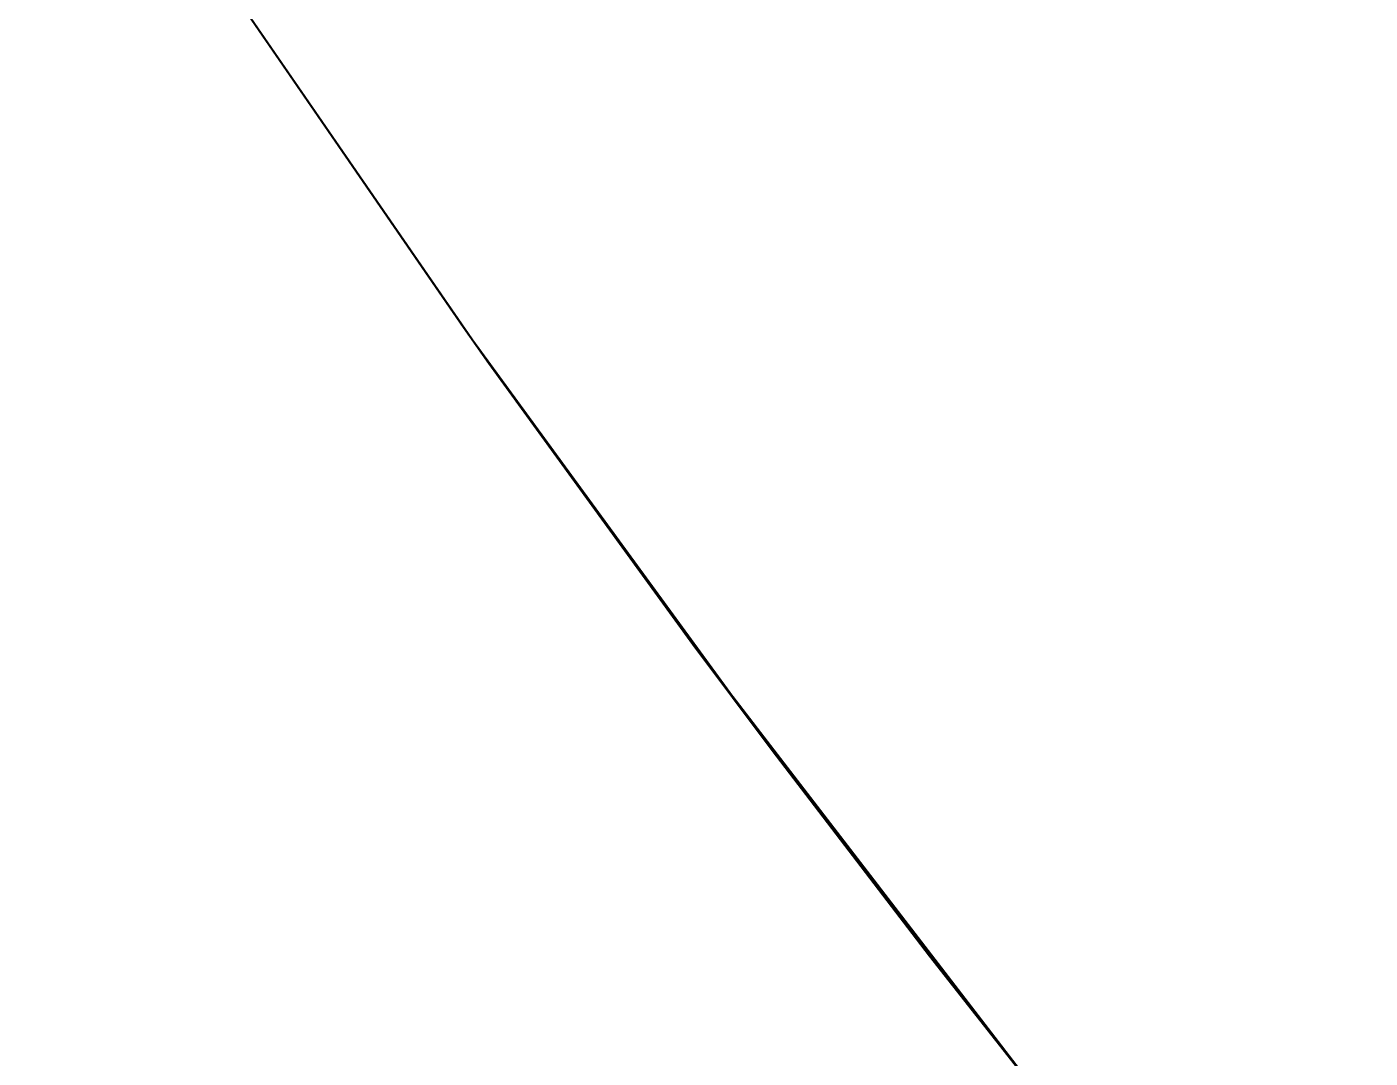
# Model space of a CAD drawing. Header units: metres. Extents: x -17.5 to 17.5, y -17.5 to 17.5.
# Drawn here: x -14.742 to -13.369, y -10.84 to -9.786 of the extents above; entities that cross this region are included whole.
import ezdxf

# ---------------------------------------------------------------- set-up
doc = ezdxf.new("R2010")
doc.units = ezdxf.units.M

msp = doc.modelspace()

# ---------------------------------------------------------------- meshes
at = {"layer": '10', "color": 1}
mesh = msp.add_polyface(dxfattribs=at)
corners = [(-14.548, -9.7266, -20), (-14.2699, -10.1302, -20), (-14.548, -9.7266, -19.5), (-14.2699, -10.1302, -19.5), (-14.548, -9.7266, -19), (-14.2699, -10.1302, -19), (-14.548, -9.7266, -18.5), (-14.2699, -10.1302, -18.5), (-14.548, -9.7266, -18), (-14.2699, -10.1302, -18), (-14.548, -9.7266, -17.5), (-14.2699, -10.1302, -17.5), (-14.548, -9.7266, -17), (-14.2699, -10.1302, -17), (-14.548, -9.7266, -16.5), (-14.2699, -10.1302, -16.5), (-14.548, -9.7266, -16), (-14.5229, -9.764, -15.5), (-14.5229, -9.764, -15), (-14.7422, -9.4295, -15), (-14.5229, -9.764, 9), (-14.2959, -10.0934, 9), (-14.5229, -9.764, 9.5), (-14.2959, -10.0934, 9.5), (-14.5229, -9.764, 10), (-14.2959, -10.0934, 10), (-14.5229, -9.764, 10.5), (-14.2959, -10.0934, 10.5), (-14.5229, -9.764, 11), (-14.2959, -10.0934, 11), (-14.5229, -9.764, 11.5), (-14.2959, -10.0934, 11.5), (-14.5229, -9.764, 12), (-14.2959, -10.0934, 12), (-14.5229, -9.764, 12.5), (-14.2959, -10.0934, 12.5), (-14.5229, -9.764, 13), (-14.2959, -10.0934, 13), (-14.5229, -9.764, 13.5), (-14.2959, -10.0934, 13.5), (-14.5229, -9.764, 14), (-14.2959, -10.0934, 14), (-14.5229, -9.764, 14.5), (-14.2959, -10.0934, 14.5), (-14.5229, -9.764, 15), (-14.2959, -10.0934, 15), (-14.5229, -9.764, 15.5), (-14.548, -9.7266, 16), (-14.2699, -10.1302, 16), (-14.548, -9.7266, 16.5), (-14.2699, -10.1302, 16.5), (-14.548, -9.7266, 17), (-14.2699, -10.1302, 17), (-14.548, -9.7266, 17.5), (-14.2699, -10.1302, 17.5), (-14.548, -9.7266, 18), (-14.2699, -10.1302, 18), (-14.548, -9.7266, 18.5), (-14.2699, -10.1302, 18.5), (-14.548, -9.7266, 19), (-14.2699, -10.1302, 19), (-14.548, -9.7266, 19.5), (-14.2699, -10.1302, 19.5), (-14.548, -9.7266, 20), (-14.2699, -10.1302, -16), (-14.2959, -10.0934, 15.5)]
mesh.append_faces([[corners[k] for k in face] for face in [(0, 1, 2), (2, 3, 4), (4, 5, 6), (6, 7, 8), (8, 9, 10), (10, 11, 12), (12, 13, 14), (14, 15, 16), (17, 18, 19), (20, 21, 22), (22, 23, 24), (24, 25, 26), (26, 27, 28), (28, 29, 30), (30, 31, 32), (32, 33, 34), (34, 35, 36), (36, 37, 38), (38, 39, 40), (40, 41, 42), (42, 43, 44), (44, 45, 46), (47, 48, 49), (49, 50, 51), (51, 52, 53), (53, 54, 55), (55, 56, 57), (57, 58, 59), (59, 60, 61), (61, 62, 63), (16, 64, 17), (46, 65, 47)]], dxfattribs={"color": 1})
mesh = msp.add_polyface(dxfattribs=at)
corners = [(-14.2699, -10.1302, -20), (-14.2699, -10.1302, -19.5), (-14.548, -9.7266, -19.5), (-14.2699, -10.1302, -19), (-14.548, -9.7266, -19), (-14.2699, -10.1302, -18.5), (-14.548, -9.7266, -18.5), (-14.2699, -10.1302, -18), (-14.548, -9.7266, -18), (-14.2699, -10.1302, -17.5), (-14.548, -9.7266, -17.5), (-14.2699, -10.1302, -17), (-14.548, -9.7266, -17), (-14.2699, -10.1302, -16.5), (-14.548, -9.7266, -16.5), (-14.2699, -10.1302, -16), (-14.548, -9.7266, -16), (-14.2959, -10.0934, -15.5), (-14.2959, -10.0934, -15), (-14.5229, -9.764, -15), (-14.2959, -10.0934, -14.5), (-14.5229, -9.764, -14.5), (-14.2959, -10.0934, -14), (-14.5229, -9.764, -14), (-14.2959, -10.0934, -13.5), (-14.5229, -9.764, -13.5), (-14.2959, -10.0934, -13), (-14.5229, -9.764, -13), (-14.2959, -10.0934, -12.5), (-14.5229, -9.764, -12.5), (-14.2959, -10.0934, -12), (-14.5229, -9.764, -12), (-14.2959, -10.0934, -11.5), (-14.5229, -9.764, -11.5), (-14.2959, -10.0934, -11), (-14.5229, -9.764, -11), (-14.2959, -10.0934, -10.5), (-14.5229, -9.764, -10.5), (-14.2959, -10.0934, -10), (-14.5229, -9.764, -10), (-14.2959, -10.0934, -9.5), (-14.5229, -9.764, -9.5), (-14.2959, -10.0934, -9), (-14.5229, -9.764, -9), (-14.2959, -10.0934, -8.5), (-14.5229, -9.764, -8.5), (-14.2959, -10.0934, -8), (-14.5229, -9.764, -8), (-14.2699, -10.1302, 16), (-14.2699, -10.1302, 16.5), (-14.548, -9.7266, 16.5), (-14.2699, -10.1302, 17), (-14.548, -9.7266, 17), (-14.2699, -10.1302, 17.5), (-14.548, -9.7266, 17.5), (-14.2699, -10.1302, 18), (-14.548, -9.7266, 18), (-14.2699, -10.1302, 18.5), (-14.548, -9.7266, 18.5), (-14.2699, -10.1302, 19), (-14.548, -9.7266, 19), (-14.2699, -10.1302, 19.5), (-14.548, -9.7266, 19.5), (-14.2699, -10.1302, 20), (-14.548, -9.7266, 20), (-14.5229, -9.764, -15.5)]
mesh.append_faces([[corners[k] for k in face] for face in [(0, 1, 2), (1, 3, 4), (3, 5, 6), (5, 7, 8), (7, 9, 10), (9, 11, 12), (11, 13, 14), (13, 15, 16), (17, 18, 19), (18, 20, 21), (20, 22, 23), (22, 24, 25), (24, 26, 27), (26, 28, 29), (28, 30, 31), (30, 32, 33), (32, 34, 35), (34, 36, 37), (36, 38, 39), (38, 40, 41), (40, 42, 43), (42, 44, 45), (44, 46, 47), (48, 49, 50), (49, 51, 52), (51, 53, 54), (53, 55, 56), (55, 57, 58), (57, 59, 60), (59, 61, 62), (61, 63, 64), (15, 17, 65)]], dxfattribs={"color": 1})
mesh = msp.add_polyface(dxfattribs=at)
corners = [(-14.5229, -9.764, -15.5), (-14.2959, -10.0934, -15.5), (-14.5229, -9.764, -15), (-14.2959, -10.0934, -15), (-14.5229, -9.764, -14.5), (-14.2959, -10.0934, -14.5), (-14.5229, -9.764, -14), (-14.2959, -10.0934, -14), (-14.5229, -9.764, -13.5), (-14.2959, -10.0934, -13.5), (-14.5229, -9.764, -13), (-14.2959, -10.0934, -13), (-14.5229, -9.764, -12.5), (-14.2959, -10.0934, -12.5), (-14.5229, -9.764, -12), (-14.2959, -10.0934, -12), (-14.5229, -9.764, -11.5), (-14.2959, -10.0934, -11.5), (-14.5229, -9.764, -11), (-14.2959, -10.0934, -11), (-14.5229, -9.764, -10.5), (-14.2959, -10.0934, -10.5), (-14.5229, -9.764, -10), (-14.2959, -10.0934, -10), (-14.5229, -9.764, -9.5), (-14.2959, -10.0934, -9.5), (-14.5229, -9.764, -9), (-14.2959, -10.0934, -9), (-14.5229, -9.764, -8.5), (-14.2959, -10.0934, -8.5), (-14.5229, -9.764, -8), (-14.2959, -10.0934, -8), (-14.5229, -9.764, -7.5), (-14.2959, -10.0934, -7.5), (-14.5229, -9.764, -7), (-14.2959, -10.0934, -7), (-14.5229, -9.764, -6.5), (-14.2959, -10.0934, -6.5), (-14.5229, -9.764, -6), (-14.2959, -10.0934, -6), (-14.5229, -9.764, -5.5), (-14.2959, -10.0934, -5.5), (-14.5229, -9.764, -5), (-14.2959, -10.0934, -5), (-14.5229, -9.764, -4.5), (-14.2959, -10.0934, -4.5), (-14.5229, -9.764, -4), (-14.2959, -10.0934, -4), (-14.5229, -9.764, -3.5), (-14.2959, -10.0934, -3.5), (-14.5229, -9.764, -3), (-14.2959, -10.0934, -3), (-14.5229, -9.764, -2.5), (-14.2959, -10.0934, -2.5), (-14.5229, -9.764, -2), (-14.2959, -10.0934, -2), (-14.5229, -9.764, -1.5), (-14.2959, -10.0934, -1.5), (-14.5229, -9.764, -1), (-14.2959, -10.0934, -1), (-14.5229, -9.764, -0.5), (-14.2959, -10.0934, -0.5), (-14.5229, -9.764), (-14.2959, -10.0934), (-14.5229, -9.764, 0.5), (-14.2959, -10.0934, 0.5), (-14.5229, -9.764, 1), (-14.2959, -10.0934, 1), (-14.5229, -9.764, 1.5), (-14.2959, -10.0934, 1.5), (-14.5229, -9.764, 2), (-14.2959, -10.0934, 2), (-14.5229, -9.764, 2.5), (-14.2959, -10.0934, 2.5), (-14.5229, -9.764, 3), (-14.2959, -10.0934, 3), (-14.5229, -9.764, 3.5), (-14.2959, -10.0934, 3.5), (-14.5229, -9.764, 4), (-14.2959, -10.0934, 4), (-14.5229, -9.764, 4.5), (-14.2959, -10.0934, 4.5), (-14.5229, -9.764, 5), (-14.2959, -10.0934, 5), (-14.5229, -9.764, 5.5), (-14.2959, -10.0934, 5.5), (-14.5229, -9.764, 6), (-14.2959, -10.0934, 6), (-14.5229, -9.764, 6.5), (-14.2959, -10.0934, 6.5), (-14.5229, -9.764, 7), (-14.2959, -10.0934, 7), (-14.5229, -9.764, 7.5), (-14.2959, -10.0934, 7.5), (-14.5229, -9.764, 8), (-14.2959, -10.0934, 8), (-14.5229, -9.764, 8.5), (-14.2959, -10.0934, 8.5), (-14.2959, -10.0934, 9), (-14.5229, -9.764, 9), (-14.2959, -10.0934, 9.5), (-14.5229, -9.764, 9.5), (-14.2959, -10.0934, 10), (-14.5229, -9.764, 10), (-14.2959, -10.0934, 10.5), (-14.5229, -9.764, 10.5), (-14.2959, -10.0934, 11), (-14.5229, -9.764, 11), (-14.2959, -10.0934, 11.5), (-14.5229, -9.764, 11.5), (-14.2959, -10.0934, 12), (-14.5229, -9.764, 12), (-14.2959, -10.0934, 12.5), (-14.5229, -9.764, 12.5), (-14.2959, -10.0934, 13), (-14.5229, -9.764, 13), (-14.2959, -10.0934, 13.5), (-14.5229, -9.764, 13.5), (-14.2959, -10.0934, 14), (-14.5229, -9.764, 14), (-14.2959, -10.0934, 14.5), (-14.5229, -9.764, 14.5), (-14.2959, -10.0934, 15), (-14.5229, -9.764, 15), (-14.2959, -10.0934, 15.5), (-14.5229, -9.764, 15.5), (-14.2699, -10.1302, 16), (-14.548, -9.7266, 16)]
mesh.append_faces([[corners[k] for k in face] for face in [(0, 1, 2), (2, 3, 4), (4, 5, 6), (6, 7, 8), (8, 9, 10), (10, 11, 12), (12, 13, 14), (14, 15, 16), (16, 17, 18), (18, 19, 20), (20, 21, 22), (22, 23, 24), (24, 25, 26), (26, 27, 28), (28, 29, 30), (30, 31, 32), (32, 33, 34), (34, 35, 36), (36, 37, 38), (38, 39, 40), (40, 41, 42), (42, 43, 44), (44, 45, 46), (46, 47, 48), (48, 49, 50), (50, 51, 52), (52, 53, 54), (54, 55, 56), (56, 57, 58), (58, 59, 60), (60, 61, 62), (62, 63, 64), (64, 65, 66), (66, 67, 68), (68, 69, 70), (70, 71, 72), (72, 73, 74), (74, 75, 76), (76, 77, 78), (78, 79, 80), (80, 81, 82), (82, 83, 84), (84, 85, 86), (86, 87, 88), (88, 89, 90), (90, 91, 92), (92, 93, 94), (94, 95, 96), (97, 98, 99), (96, 97, 99), (98, 100, 101), (100, 102, 103), (102, 104, 105), (104, 106, 107), (106, 108, 109), (108, 110, 111), (110, 112, 113), (112, 114, 115), (114, 116, 117), (116, 118, 119), (118, 120, 121), (120, 122, 123), (122, 124, 125), (124, 126, 127)]], dxfattribs={"color": 1})
mesh = msp.add_polyface(dxfattribs=at)
corners = [(-14.2959, -10.0934, -8), (-14.2959, -10.0934, -7.5), (-14.5229, -9.764, -7.5), (-14.2959, -10.0934, -7), (-14.5229, -9.764, -7), (-14.2959, -10.0934, -6.5), (-14.5229, -9.764, -6.5), (-14.2959, -10.0934, -6), (-14.5229, -9.764, -6), (-14.2959, -10.0934, -5.5), (-14.5229, -9.764, -5.5), (-14.2959, -10.0934, -5), (-14.5229, -9.764, -5), (-14.2959, -10.0934, -4.5), (-14.5229, -9.764, -4.5), (-14.2959, -10.0934, -4), (-14.5229, -9.764, -4), (-14.2959, -10.0934, -3.5), (-14.5229, -9.764, -3.5), (-14.2959, -10.0934, -3), (-14.5229, -9.764, -3), (-14.2959, -10.0934, -2.5), (-14.5229, -9.764, -2.5), (-14.2959, -10.0934, -2), (-14.5229, -9.764, -2), (-14.2959, -10.0934, -1.5), (-14.5229, -9.764, -1.5), (-14.2959, -10.0934, -1), (-14.5229, -9.764, -1), (-14.2959, -10.0934, -0.5), (-14.5229, -9.764, -0.5), (-14.2959, -10.0934), (-14.5229, -9.764), (-14.2959, -10.0934, 0.5), (-14.5229, -9.764, 0.5), (-14.2959, -10.0934, 1), (-14.5229, -9.764, 1), (-14.2959, -10.0934, 1.5), (-14.5229, -9.764, 1.5), (-14.2959, -10.0934, 2), (-14.5229, -9.764, 2), (-14.2959, -10.0934, 2.5), (-14.5229, -9.764, 2.5), (-14.2959, -10.0934, 3), (-14.5229, -9.764, 3), (-14.2959, -10.0934, 3.5), (-14.5229, -9.764, 3.5), (-14.2959, -10.0934, 4), (-14.5229, -9.764, 4), (-14.2959, -10.0934, 4.5), (-14.5229, -9.764, 4.5), (-14.2959, -10.0934, 5), (-14.5229, -9.764, 5), (-14.2959, -10.0934, 5.5), (-14.5229, -9.764, 5.5), (-14.2959, -10.0934, 6), (-14.5229, -9.764, 6), (-14.2959, -10.0934, 6.5), (-14.5229, -9.764, 6.5), (-14.2959, -10.0934, 7), (-14.5229, -9.764, 7), (-14.2959, -10.0934, 7.5), (-14.5229, -9.764, 7.5), (-14.2959, -10.0934, 8), (-14.5229, -9.764, 8), (-14.2959, -10.0934, 8.5), (-14.5229, -9.764, 8.5)]
mesh.append_faces([[corners[k] for k in face] for face in [(0, 1, 2), (1, 3, 4), (3, 5, 6), (5, 7, 8), (7, 9, 10), (9, 11, 12), (11, 13, 14), (13, 15, 16), (15, 17, 18), (17, 19, 20), (19, 21, 22), (21, 23, 24), (23, 25, 26), (25, 27, 28), (27, 29, 30), (29, 31, 32), (31, 33, 34), (33, 35, 36), (35, 37, 38), (37, 39, 40), (39, 41, 42), (41, 43, 44), (43, 45, 46), (45, 47, 48), (47, 49, 50), (49, 51, 52), (51, 53, 54), (53, 55, 56), (55, 57, 58), (57, 59, 60), (59, 61, 62), (61, 63, 64), (63, 65, 66)]], dxfattribs={"color": 1})
mesh = msp.add_polyface(dxfattribs=at)
corners = [(-13.9806, -10.5259, -20), (-13.9806, -10.5259, -19.5), (-14.2699, -10.1302, -19.5), (-13.9806, -10.5259, -19), (-14.2699, -10.1302, -19), (-13.9806, -10.5259, -18.5), (-14.2699, -10.1302, -18.5), (-13.9806, -10.5259, -18), (-14.2699, -10.1302, -18), (-13.9806, -10.5259, -17.5), (-14.2699, -10.1302, -17.5), (-13.9806, -10.5259, -17), (-14.2699, -10.1302, -17), (-13.9806, -10.5259, -16.5), (-14.2699, -10.1302, -16.5), (-13.9806, -10.5259, -16), (-14.2699, -10.1302, -16), (-14.0615, -10.4175, -15.5), (-14.0615, -10.4175, -15), (-14.2959, -10.0934, -15), (-14.0615, -10.4175, -14.5), (-14.2959, -10.0934, -14.5), (-14.0615, -10.4175, -14), (-14.2959, -10.0934, -14), (-14.0615, -10.4175, -13.5), (-14.2959, -10.0934, -13.5), (-14.0615, -10.4175, -13), (-14.2959, -10.0934, -13), (-14.0615, -10.4175, -12.5), (-14.2959, -10.0934, -12.5), (-14.0615, -10.4175, -12), (-14.2959, -10.0934, -12), (-14.0615, -10.4175, -11.5), (-14.2959, -10.0934, -11.5), (-14.0615, -10.4175, -11), (-14.2959, -10.0934, -11), (-14.0615, -10.4175, -10.5), (-14.2959, -10.0934, -10.5), (-14.0615, -10.4175, -10), (-14.2959, -10.0934, -10), (-14.0615, -10.4175, -9.5), (-14.2959, -10.0934, -9.5), (-14.0615, -10.4175, -9), (-14.2959, -10.0934, -9), (-14.0615, -10.4175, -1), (-13.8197, -10.7361, -1), (-14.0615, -10.4175, -0.5), (-13.8197, -10.7361, -0.5), (-14.0615, -10.4175), (-13.8197, -10.7361), (-14.0615, -10.4175, 0.5), (-13.8197, -10.7361, 0.5), (-14.0615, -10.4175, 1), (-13.8197, -10.7361, 1), (-14.0615, -10.4175, 1.5), (-13.8197, -10.7361, 1.5), (-14.0615, -10.4175, 2), (-13.8197, -10.7361, 2), (-14.0615, -10.4175, 2.5), (-13.8197, -10.7361, 2.5), (-14.0615, -10.4175, 3), (-13.8197, -10.7361, 3), (-14.0615, -10.4175, 3.5), (-13.8197, -10.7361, 3.5), (-14.0615, -10.4175, 4), (-13.8197, -10.7361, 4), (-14.0615, -10.4175, 4.5), (-13.8197, -10.7361, 4.5), (-14.0615, -10.4175, 5), (-13.8197, -10.7361, 5), (-14.0615, -10.4175, 5.5), (-13.8197, -10.7361, 5.5), (-14.0615, -10.4175, 6), (-13.8197, -10.7361, 6), (-14.0615, -10.4175, 6.5), (-13.8197, -10.7361, 6.5), (-14.0615, -10.4175, 7), (-13.8197, -10.7361, 7), (-14.0615, -10.4175, 7.5), (-13.8197, -10.7361, 7.5), (-14.0615, -10.4175, 8), (-13.8197, -10.7361, 8), (-14.0615, -10.4175, 8.5), (-13.8197, -10.7361, 8.5), (-14.0615, -10.4175, 9), (-13.8197, -10.7361, 9), (-14.0615, -10.4175, 9.5), (-13.8197, -10.7361, 9.5), (-14.0615, -10.4175, 10), (-13.8197, -10.7361, 10), (-14.0615, -10.4175, 10.5), (-13.8197, -10.7361, 10.5), (-14.0615, -10.4175, 11), (-13.8197, -10.7361, 11), (-14.0615, -10.4175, 11.5), (-13.8197, -10.7361, 11.5), (-14.0615, -10.4175, 12), (-13.8197, -10.7361, 12), (-14.0615, -10.4175, 12.5), (-13.8197, -10.7361, 12.5), (-14.0615, -10.4175, 13), (-13.8197, -10.7361, 13), (-14.0615, -10.4175, 13.5), (-13.8197, -10.7361, 13.5), (-14.0615, -10.4175, 14), (-13.8197, -10.7361, 14), (-14.0615, -10.4175, 14.5), (-13.8197, -10.7361, 14.5), (-14.0615, -10.4175, 15), (-13.8197, -10.7361, 15), (-14.0615, -10.4175, 15.5), (-13.9806, -10.5259, 16), (-13.9806, -10.5259, 16.5), (-14.2699, -10.1302, 16.5), (-13.9806, -10.5259, 17), (-14.2699, -10.1302, 17), (-13.9806, -10.5259, 17.5), (-14.2699, -10.1302, 17.5), (-13.9806, -10.5259, 18), (-14.2699, -10.1302, 18), (-13.9806, -10.5259, 18.5), (-14.2699, -10.1302, 18.5), (-13.9806, -10.5259, 19), (-14.2699, -10.1302, 19), (-13.9806, -10.5259, 19.5), (-14.2699, -10.1302, 19.5), (-13.9806, -10.5259, 20), (-14.2699, -10.1302, 20), (-14.2959, -10.0934, -15.5), (-14.2699, -10.1302, 16)]
mesh.append_faces([[corners[k] for k in face] for face in [(0, 1, 2), (1, 3, 4), (3, 5, 6), (5, 7, 8), (7, 9, 10), (9, 11, 12), (11, 13, 14), (13, 15, 16), (17, 18, 19), (18, 20, 21), (20, 22, 23), (22, 24, 25), (24, 26, 27), (26, 28, 29), (28, 30, 31), (30, 32, 33), (32, 34, 35), (34, 36, 37), (36, 38, 39), (38, 40, 41), (40, 42, 43), (44, 45, 46), (46, 47, 48), (48, 49, 50), (50, 51, 52), (52, 53, 54), (54, 55, 56), (56, 57, 58), (58, 59, 60), (60, 61, 62), (62, 63, 64), (64, 65, 66), (66, 67, 68), (68, 69, 70), (70, 71, 72), (72, 73, 74), (74, 75, 76), (76, 77, 78), (78, 79, 80), (80, 81, 82), (82, 83, 84), (84, 85, 86), (86, 87, 88), (88, 89, 90), (90, 91, 92), (92, 93, 94), (94, 95, 96), (96, 97, 98), (98, 99, 100), (100, 101, 102), (102, 103, 104), (104, 105, 106), (106, 107, 108), (108, 109, 110), (111, 112, 113), (112, 114, 115), (114, 116, 117), (116, 118, 119), (118, 120, 121), (120, 122, 123), (122, 124, 125), (124, 126, 127), (15, 17, 128), (110, 111, 129)]], dxfattribs={"color": 1})
mesh = msp.add_polyface(dxfattribs=at)
corners = [(-14.0615, -10.4175, -9), (-14.0615, -10.4175, -8.5), (-14.2959, -10.0934, -8.5), (-14.0615, -10.4175, -8), (-14.2959, -10.0934, -8), (-14.0615, -10.4175, -7.5), (-14.2959, -10.0934, -7.5), (-14.0615, -10.4175, -7), (-14.2959, -10.0934, -7), (-14.0615, -10.4175, -6.5), (-14.2959, -10.0934, -6.5), (-14.0615, -10.4175, -6), (-14.2959, -10.0934, -6), (-14.0615, -10.4175, -5.5), (-14.2959, -10.0934, -5.5), (-14.0615, -10.4175, -5), (-14.2959, -10.0934, -5), (-14.0615, -10.4175, -4.5), (-14.2959, -10.0934, -4.5), (-14.0615, -10.4175, -4), (-14.2959, -10.0934, -4), (-14.0615, -10.4175, -3.5), (-14.2959, -10.0934, -3.5), (-14.0615, -10.4175, -3), (-14.2959, -10.0934, -3), (-14.0615, -10.4175, -2.5), (-14.2959, -10.0934, -2.5), (-14.0615, -10.4175, -2), (-14.2959, -10.0934, -2), (-14.0615, -10.4175, -1.5), (-14.2959, -10.0934, -1.5), (-14.0615, -10.4175, -1), (-14.2959, -10.0934, -1), (-14.0615, -10.4175, -0.5), (-14.2959, -10.0934, -0.5), (-14.0615, -10.4175), (-14.2959, -10.0934), (-14.0615, -10.4175, 0.5), (-14.2959, -10.0934, 0.5), (-14.0615, -10.4175, 1), (-14.2959, -10.0934, 1), (-14.0615, -10.4175, 1.5), (-14.2959, -10.0934, 1.5), (-14.0615, -10.4175, 2), (-14.2959, -10.0934, 2), (-14.0615, -10.4175, 2.5), (-14.2959, -10.0934, 2.5), (-14.0615, -10.4175, 3), (-14.2959, -10.0934, 3), (-14.0615, -10.4175, 3.5), (-14.2959, -10.0934, 3.5), (-14.0615, -10.4175, 4), (-14.2959, -10.0934, 4), (-14.0615, -10.4175, 4.5), (-14.2959, -10.0934, 4.5), (-14.0615, -10.4175, 5), (-14.2959, -10.0934, 5), (-14.0615, -10.4175, 5.5), (-14.2959, -10.0934, 5.5), (-14.0615, -10.4175, 6), (-14.2959, -10.0934, 6), (-14.0615, -10.4175, 6.5), (-14.2959, -10.0934, 6.5), (-14.0615, -10.4175, 7), (-14.2959, -10.0934, 7)]
mesh.append_faces([[corners[k] for k in face] for face in [(0, 1, 2), (1, 3, 4), (3, 5, 6), (5, 7, 8), (7, 9, 10), (9, 11, 12), (11, 13, 14), (13, 15, 16), (15, 17, 18), (17, 19, 20), (19, 21, 22), (21, 23, 24), (23, 25, 26), (25, 27, 28), (27, 29, 30), (29, 31, 32), (31, 33, 34), (33, 35, 36), (35, 37, 38), (37, 39, 40), (39, 41, 42), (41, 43, 44), (43, 45, 46), (45, 47, 48), (47, 49, 50), (49, 51, 52), (51, 53, 54), (53, 55, 56), (55, 57, 58), (57, 59, 60), (59, 61, 62), (61, 63, 64)]], dxfattribs={"color": 1})
mesh = msp.add_polyface(dxfattribs=at)
corners = [(-14.2699, -10.1302, -20), (-13.9806, -10.5259, -20), (-14.2699, -10.1302, -19.5), (-13.9806, -10.5259, -19.5), (-14.2699, -10.1302, -19), (-13.9806, -10.5259, -19), (-14.2699, -10.1302, -18.5), (-13.9806, -10.5259, -18.5), (-14.2699, -10.1302, -18), (-13.9806, -10.5259, -18), (-14.2699, -10.1302, -17.5), (-13.9806, -10.5259, -17.5), (-14.2699, -10.1302, -17), (-13.9806, -10.5259, -17), (-14.2699, -10.1302, -16.5), (-13.9806, -10.5259, -16.5), (-14.2699, -10.1302, -16), (-14.0615, -10.4175, 7), (-14.0615, -10.4175, 7.5), (-14.2959, -10.0934, 7.5), (-14.0615, -10.4175, 8), (-14.2959, -10.0934, 8), (-14.0615, -10.4175, 8.5), (-14.2959, -10.0934, 8.5), (-14.0615, -10.4175, 9), (-14.2959, -10.0934, 9), (-14.0615, -10.4175, 9.5), (-14.2959, -10.0934, 9.5), (-14.0615, -10.4175, 10), (-14.2959, -10.0934, 10), (-14.0615, -10.4175, 10.5), (-14.2959, -10.0934, 10.5), (-14.0615, -10.4175, 11), (-14.2959, -10.0934, 11), (-14.0615, -10.4175, 11.5), (-14.2959, -10.0934, 11.5), (-14.0615, -10.4175, 12), (-14.2959, -10.0934, 12), (-14.0615, -10.4175, 12.5), (-14.2959, -10.0934, 12.5), (-14.0615, -10.4175, 13), (-14.2959, -10.0934, 13), (-14.0615, -10.4175, 13.5), (-14.2959, -10.0934, 13.5), (-14.0615, -10.4175, 14), (-14.2959, -10.0934, 14), (-14.0615, -10.4175, 14.5), (-14.2959, -10.0934, 14.5), (-14.0615, -10.4175, 15), (-14.2959, -10.0934, 15), (-14.0615, -10.4175, 15.5), (-14.2959, -10.0934, 15.5), (-14.2699, -10.1302, 16), (-13.9806, -10.5259, 16), (-14.2699, -10.1302, 16.5), (-13.9806, -10.5259, 16.5), (-14.2699, -10.1302, 17), (-13.9806, -10.5259, 17), (-14.2699, -10.1302, 17.5), (-13.9806, -10.5259, 17.5), (-14.2699, -10.1302, 18), (-13.9806, -10.5259, 18), (-14.2699, -10.1302, 18.5), (-13.9806, -10.5259, 18.5), (-14.2699, -10.1302, 19), (-13.9806, -10.5259, 19), (-14.2699, -10.1302, 19.5), (-13.9806, -10.5259, 19.5), (-14.2699, -10.1302, 20)]
mesh.append_faces([[corners[k] for k in face] for face in [(0, 1, 2), (2, 3, 4), (4, 5, 6), (6, 7, 8), (8, 9, 10), (10, 11, 12), (12, 13, 14), (14, 15, 16), (17, 18, 19), (18, 20, 21), (20, 22, 23), (22, 24, 25), (24, 26, 27), (26, 28, 29), (28, 30, 31), (30, 32, 33), (32, 34, 35), (34, 36, 37), (36, 38, 39), (38, 40, 41), (40, 42, 43), (42, 44, 45), (44, 46, 47), (46, 48, 49), (48, 50, 51), (52, 53, 54), (54, 55, 56), (56, 57, 58), (58, 59, 60), (60, 61, 62), (62, 63, 64), (64, 65, 66), (66, 67, 68)]], dxfattribs={"color": 1})
mesh = msp.add_polyface(dxfattribs=at)
corners = [(-14.2959, -10.0934, -15.5), (-14.0615, -10.4175, -15.5), (-14.2959, -10.0934, -15), (-14.0615, -10.4175, -15), (-14.2959, -10.0934, -14.5), (-14.0615, -10.4175, -14.5), (-14.2959, -10.0934, -14), (-14.0615, -10.4175, -14), (-14.2959, -10.0934, -13.5), (-14.0615, -10.4175, -13.5), (-14.2959, -10.0934, -13), (-14.0615, -10.4175, -13), (-14.2959, -10.0934, -12.5), (-14.0615, -10.4175, -12.5), (-14.2959, -10.0934, -12), (-14.0615, -10.4175, -12), (-14.2959, -10.0934, -11.5), (-14.0615, -10.4175, -11.5), (-14.2959, -10.0934, -11), (-14.0615, -10.4175, -11), (-14.2959, -10.0934, -10.5), (-14.0615, -10.4175, -10.5), (-14.2959, -10.0934, -10), (-14.0615, -10.4175, -10), (-14.2959, -10.0934, -9.5), (-14.0615, -10.4175, -9.5), (-14.2959, -10.0934, -9), (-14.0615, -10.4175, -9), (-14.2959, -10.0934, -8.5), (-14.0615, -10.4175, -8.5), (-14.2959, -10.0934, -8), (-14.0615, -10.4175, -8), (-14.2959, -10.0934, -7.5), (-14.0615, -10.4175, -7.5), (-14.2959, -10.0934, -7), (-14.0615, -10.4175, -7), (-14.2959, -10.0934, -6.5), (-14.0615, -10.4175, -6.5), (-14.2959, -10.0934, -6), (-14.0615, -10.4175, -6), (-14.2959, -10.0934, -5.5), (-14.0615, -10.4175, -5.5), (-14.2959, -10.0934, -5), (-14.0615, -10.4175, -5), (-14.2959, -10.0934, -4.5), (-14.0615, -10.4175, -4.5), (-14.2959, -10.0934, -4), (-14.0615, -10.4175, -4), (-14.2959, -10.0934, -3.5), (-14.0615, -10.4175, -3.5), (-14.2959, -10.0934, -3), (-14.0615, -10.4175, -3), (-14.2959, -10.0934, -2.5), (-14.0615, -10.4175, -2.5), (-14.2959, -10.0934, -2), (-14.0615, -10.4175, -2), (-14.2959, -10.0934, -1.5), (-14.0615, -10.4175, -1.5), (-14.2959, -10.0934, -1), (-14.0615, -10.4175, -1), (-14.2959, -10.0934, -0.5), (-14.0615, -10.4175, -0.5), (-14.2959, -10.0934), (-14.0615, -10.4175), (-14.2959, -10.0934, 0.5), (-14.0615, -10.4175, 0.5), (-14.2959, -10.0934, 1), (-14.0615, -10.4175, 1), (-14.2959, -10.0934, 1.5), (-14.0615, -10.4175, 1.5), (-14.2959, -10.0934, 2), (-14.0615, -10.4175, 2), (-14.2959, -10.0934, 2.5), (-14.0615, -10.4175, 2.5), (-14.2959, -10.0934, 3), (-14.0615, -10.4175, 3), (-14.2959, -10.0934, 3.5), (-14.0615, -10.4175, 3.5), (-14.2959, -10.0934, 4), (-14.0615, -10.4175, 4), (-14.2959, -10.0934, 4.5), (-14.0615, -10.4175, 4.5), (-14.2959, -10.0934, 5), (-14.0615, -10.4175, 5), (-14.2959, -10.0934, 5.5), (-14.0615, -10.4175, 5.5), (-14.2959, -10.0934, 6), (-14.0615, -10.4175, 6), (-14.2959, -10.0934, 6.5), (-14.0615, -10.4175, 6.5), (-14.2959, -10.0934, 7), (-14.0615, -10.4175, 7), (-14.2959, -10.0934, 7.5), (-14.0615, -10.4175, 7.5), (-14.2959, -10.0934, 8), (-14.0615, -10.4175, 8), (-14.2959, -10.0934, 8.5), (-14.0615, -10.4175, 8.5), (-14.2959, -10.0934, 9), (-14.0615, -10.4175, 9), (-14.2959, -10.0934, 9.5), (-14.0615, -10.4175, 9.5), (-14.2959, -10.0934, 10), (-14.0615, -10.4175, 10), (-14.2959, -10.0934, 10.5), (-14.0615, -10.4175, 10.5), (-14.2959, -10.0934, 11), (-14.0615, -10.4175, 11), (-14.2959, -10.0934, 11.5), (-14.0615, -10.4175, 11.5), (-14.2959, -10.0934, 12), (-14.0615, -10.4175, 12), (-14.2959, -10.0934, 12.5), (-14.0615, -10.4175, 12.5), (-14.2959, -10.0934, 13), (-14.0615, -10.4175, 13), (-14.2959, -10.0934, 13.5), (-14.0615, -10.4175, 13.5), (-14.2959, -10.0934, 14), (-14.0615, -10.4175, 14), (-14.2959, -10.0934, 14.5), (-14.0615, -10.4175, 14.5), (-14.2959, -10.0934, 15), (-14.0615, -10.4175, 15), (-14.2959, -10.0934, 15.5), (-14.2699, -10.1302, -16), (-13.9806, -10.5259, -16), (-14.0615, -10.4175, 15.5), (-14.2699, -10.1302, 16)]
mesh.append_faces([[corners[k] for k in face] for face in [(0, 1, 2), (2, 3, 4), (4, 5, 6), (6, 7, 8), (8, 9, 10), (10, 11, 12), (12, 13, 14), (14, 15, 16), (16, 17, 18), (18, 19, 20), (20, 21, 22), (22, 23, 24), (24, 25, 26), (26, 27, 28), (28, 29, 30), (30, 31, 32), (32, 33, 34), (34, 35, 36), (36, 37, 38), (38, 39, 40), (40, 41, 42), (42, 43, 44), (44, 45, 46), (46, 47, 48), (48, 49, 50), (50, 51, 52), (52, 53, 54), (54, 55, 56), (56, 57, 58), (58, 59, 60), (60, 61, 62), (62, 63, 64), (64, 65, 66), (66, 67, 68), (68, 69, 70), (70, 71, 72), (72, 73, 74), (74, 75, 76), (76, 77, 78), (78, 79, 80), (80, 81, 82), (82, 83, 84), (84, 85, 86), (86, 87, 88), (88, 89, 90), (90, 91, 92), (92, 93, 94), (94, 95, 96), (96, 97, 98), (98, 99, 100), (100, 101, 102), (102, 103, 104), (104, 105, 106), (106, 107, 108), (108, 109, 110), (110, 111, 112), (112, 113, 114), (114, 115, 116), (116, 117, 118), (118, 119, 120), (120, 121, 122), (122, 123, 124), (125, 126, 0), (124, 127, 128)]], dxfattribs={"color": 1})
mesh = msp.add_polyface(dxfattribs=at)
corners = [(-13.6803, -10.9133, -20), (-13.6803, -10.9133, -19.5), (-13.9806, -10.5259, -19.5), (-13.9806, -10.5259, -20), (-13.6803, -10.9133, -19), (-13.9806, -10.5259, -19), (-13.6803, -10.9133, -18.5), (-13.9806, -10.5259, -18.5), (-13.6803, -10.9133, -18), (-13.9806, -10.5259, -18), (-13.6803, -10.9133, -17.5), (-13.9806, -10.5259, -17.5), (-13.6803, -10.9133, -17), (-13.9806, -10.5259, -17), (-13.6803, -10.9133, -16.5), (-13.9806, -10.5259, -16.5), (-13.6803, -10.9133, -16), (-13.9806, -10.5259, -16), (-13.8197, -10.7361, -15.5), (-13.8197, -10.7361, -15), (-14.0615, -10.4175, -15), (-13.8197, -10.7361, -14.5), (-14.0615, -10.4175, -14.5), (-13.8197, -10.7361, -14), (-14.0615, -10.4175, -14), (-13.8197, -10.7361, -13.5), (-14.0615, -10.4175, -13.5), (-13.8197, -10.7361, -13), (-14.0615, -10.4175, -13), (-13.8197, -10.7361, -12.5), (-14.0615, -10.4175, -12.5), (-13.8197, -10.7361, -12), (-14.0615, -10.4175, -12), (-13.8197, -10.7361, -11.5), (-14.0615, -10.4175, -11.5), (-13.8197, -10.7361, -11), (-14.0615, -10.4175, -11), (-13.8197, -10.7361, -10.5), (-14.0615, -10.4175, -10.5), (-13.8197, -10.7361, -10), (-14.0615, -10.4175, -10), (-13.8197, -10.7361, -9.5), (-14.0615, -10.4175, -9.5), (-13.8197, -10.7361, -9), (-14.0615, -10.4175, -9), (-13.8197, -10.7361, -8.5), (-14.0615, -10.4175, -8.5), (-13.8197, -10.7361, -8), (-14.0615, -10.4175, -8), (-13.8197, -10.7361, -7.5), (-14.0615, -10.4175, -7.5), (-13.8197, -10.7361, -7), (-14.0615, -10.4175, -7), (-13.8197, -10.7361, -6.5), (-14.0615, -10.4175, -6.5), (-13.8197, -10.7361, -6), (-14.0615, -10.4175, -6), (-13.8197, -10.7361, -5.5), (-14.0615, -10.4175, -5.5), (-13.8197, -10.7361, -5), (-14.0615, -10.4175, -5), (-13.8197, -10.7361, -4.5), (-14.0615, -10.4175, -4.5), (-13.8197, -10.7361, -4), (-14.0615, -10.4175, -4), (-13.8197, -10.7361, -3.5), (-14.0615, -10.4175, -3.5), (-13.8197, -10.7361, -3), (-14.0615, -10.4175, -3), (-13.8197, -10.7361, -2.5), (-14.0615, -10.4175, -2.5), (-13.8197, -10.7361, -2), (-14.0615, -10.4175, -2), (-13.8197, -10.7361, -1.5), (-14.0615, -10.4175, -1.5), (-13.6803, -10.9133, 16), (-13.6803, -10.9133, 16.5), (-13.9806, -10.5259, 16.5), (-13.9806, -10.5259, 16), (-13.6803, -10.9133, 17), (-13.9806, -10.5259, 17), (-13.6803, -10.9133, 17.5), (-13.9806, -10.5259, 17.5), (-13.6803, -10.9133, 18), (-13.9806, -10.5259, 18), (-13.6803, -10.9133, 18.5), (-13.9806, -10.5259, 18.5), (-13.6803, -10.9133, 19), (-13.9806, -10.5259, 19), (-13.6803, -10.9133, 19.5), (-13.9806, -10.5259, 19.5), (-13.3693, -11.2921, 19), (-13.6803, -10.9133, 20), (-13.9806, -10.5259, 20), (-13.3693, -11.2921, 19.5), (-14.0615, -10.4175, -15.5), (-13.8197, -10.7361, 15.5)]
mesh.append_faces([[corners[k] for k in face] for face in [(0, 1, 2), (3, 0, 2), (1, 4, 5), (2, 1, 5), (4, 6, 7), (5, 4, 7), (6, 8, 9), (7, 6, 9), (8, 10, 11), (9, 8, 11), (10, 12, 13), (11, 10, 13), (12, 14, 15), (13, 12, 15), (14, 16, 17), (15, 14, 17), (18, 19, 20), (19, 21, 22), (21, 23, 24), (23, 25, 26), (25, 27, 28), (27, 29, 30), (29, 31, 32), (31, 33, 34), (33, 35, 36), (35, 37, 38), (37, 39, 40), (39, 41, 42), (41, 43, 44), (43, 45, 46), (45, 47, 48), (47, 49, 50), (49, 51, 52), (51, 53, 54), (53, 55, 56), (55, 57, 58), (57, 59, 60), (59, 61, 62), (61, 63, 64), (63, 65, 66), (65, 67, 68), (67, 69, 70), (69, 71, 72), (71, 73, 74), (75, 76, 77), (78, 75, 77), (76, 79, 80), (77, 76, 80), (79, 81, 82), (80, 79, 82), (81, 83, 84), (82, 81, 84), (83, 85, 86), (84, 83, 86), (85, 87, 88), (86, 85, 88), (87, 89, 90), (88, 87, 90), (87, 91, 89), (89, 92, 93), (90, 89, 93), (89, 94, 92), (16, 18, 95), (96, 75, 78)]], dxfattribs={"color": 1})
mesh = msp.add_polyface(dxfattribs=at)
corners = [(-13.8197, -10.7361, -1.5), (-13.8197, -10.7361, -1), (-14.0615, -10.4175, -1), (-13.8197, -10.7361, -0.5), (-14.0615, -10.4175, -0.5), (-13.8197, -10.7361), (-14.0615, -10.4175), (-13.8197, -10.7361, 0.5), (-14.0615, -10.4175, 0.5), (-13.8197, -10.7361, 1), (-14.0615, -10.4175, 1), (-13.8197, -10.7361, 1.5), (-14.0615, -10.4175, 1.5), (-13.8197, -10.7361, 2), (-14.0615, -10.4175, 2), (-13.8197, -10.7361, 2.5), (-14.0615, -10.4175, 2.5), (-13.8197, -10.7361, 3), (-14.0615, -10.4175, 3), (-13.8197, -10.7361, 3.5), (-14.0615, -10.4175, 3.5), (-13.8197, -10.7361, 4), (-14.0615, -10.4175, 4), (-13.8197, -10.7361, 4.5), (-14.0615, -10.4175, 4.5), (-13.8197, -10.7361, 5), (-14.0615, -10.4175, 5), (-13.8197, -10.7361, 5.5), (-14.0615, -10.4175, 5.5), (-13.8197, -10.7361, 6), (-14.0615, -10.4175, 6), (-13.8197, -10.7361, 6.5), (-14.0615, -10.4175, 6.5), (-13.8197, -10.7361, 7), (-14.0615, -10.4175, 7), (-13.8197, -10.7361, 7.5), (-14.0615, -10.4175, 7.5), (-13.8197, -10.7361, 8), (-14.0615, -10.4175, 8), (-13.8197, -10.7361, 8.5), (-14.0615, -10.4175, 8.5), (-13.8197, -10.7361, 9), (-14.0615, -10.4175, 9), (-13.8197, -10.7361, 9.5), (-14.0615, -10.4175, 9.5), (-13.8197, -10.7361, 10), (-14.0615, -10.4175, 10), (-13.8197, -10.7361, 10.5), (-14.0615, -10.4175, 10.5), (-13.8197, -10.7361, 11), (-14.0615, -10.4175, 11), (-13.8197, -10.7361, 11.5), (-14.0615, -10.4175, 11.5), (-13.8197, -10.7361, 12), (-14.0615, -10.4175, 12), (-13.8197, -10.7361, 12.5), (-14.0615, -10.4175, 12.5), (-13.8197, -10.7361, 13), (-14.0615, -10.4175, 13), (-13.8197, -10.7361, 13.5), (-14.0615, -10.4175, 13.5), (-13.8197, -10.7361, 14), (-14.0615, -10.4175, 14), (-13.8197, -10.7361, 14.5), (-14.0615, -10.4175, 14.5)]
mesh.append_faces([[corners[k] for k in face] for face in [(0, 1, 2), (1, 3, 4), (3, 5, 6), (5, 7, 8), (7, 9, 10), (9, 11, 12), (11, 13, 14), (13, 15, 16), (15, 17, 18), (17, 19, 20), (19, 21, 22), (21, 23, 24), (23, 25, 26), (25, 27, 28), (27, 29, 30), (29, 31, 32), (31, 33, 34), (33, 35, 36), (35, 37, 38), (37, 39, 40), (39, 41, 42), (41, 43, 44), (43, 45, 46), (45, 47, 48), (47, 49, 50), (49, 51, 52), (51, 53, 54), (53, 55, 56), (55, 57, 58), (57, 59, 60), (59, 61, 62), (61, 63, 64)]], dxfattribs={"color": 1})
mesh = msp.add_polyface(dxfattribs=at)
corners = [(-14.0615, -10.4175, -15.5), (-13.8197, -10.7361, -15.5), (-14.0615, -10.4175, -15), (-13.8197, -10.7361, -15), (-14.0615, -10.4175, -14.5), (-13.8197, -10.7361, -14.5), (-14.0615, -10.4175, -14), (-13.8197, -10.7361, -14), (-14.0615, -10.4175, -13.5), (-13.8197, -10.7361, -13.5), (-14.0615, -10.4175, -13), (-13.8197, -10.7361, -13), (-14.0615, -10.4175, -12.5), (-13.8197, -10.7361, -12.5), (-14.0615, -10.4175, -12), (-13.8197, -10.7361, -12), (-14.0615, -10.4175, -11.5), (-13.8197, -10.7361, -11.5), (-14.0615, -10.4175, -11), (-13.8197, -10.7361, -11), (-14.0615, -10.4175, -10.5), (-13.8197, -10.7361, -10.5), (-14.0615, -10.4175, -10), (-13.8197, -10.7361, -10), (-14.0615, -10.4175, -9.5), (-13.8197, -10.7361, -9.5), (-14.0615, -10.4175, -9), (-13.8197, -10.7361, -9), (-14.0615, -10.4175, -8.5), (-13.8197, -10.7361, -8.5), (-14.0615, -10.4175, -8), (-13.8197, -10.7361, -8), (-14.0615, -10.4175, -7.5), (-13.8197, -10.7361, -7.5), (-14.0615, -10.4175, -7), (-13.8197, -10.7361, -7), (-14.0615, -10.4175, -6.5), (-13.8197, -10.7361, -6.5), (-14.0615, -10.4175, -6), (-13.8197, -10.7361, -6), (-14.0615, -10.4175, -5.5), (-13.8197, -10.7361, -5.5), (-14.0615, -10.4175, -5), (-13.8197, -10.7361, -5), (-14.0615, -10.4175, -4.5), (-13.8197, -10.7361, -4.5), (-14.0615, -10.4175, -4), (-13.8197, -10.7361, -4), (-14.0615, -10.4175, -3.5), (-13.8197, -10.7361, -3.5), (-14.0615, -10.4175, -3), (-13.8197, -10.7361, -3), (-14.0615, -10.4175, -2.5), (-13.8197, -10.7361, -2.5), (-14.0615, -10.4175, -2), (-13.8197, -10.7361, -2), (-14.0615, -10.4175, -1.5), (-13.8197, -10.7361, -1.5), (-14.0615, -10.4175, -1), (-13.8197, -10.7361, 14.5), (-13.8197, -10.7361, 15), (-14.0615, -10.4175, 15), (-13.8197, -10.7361, 15.5), (-14.0615, -10.4175, 15.5), (-13.9806, -10.5259, -16), (-13.6803, -10.9133, -16), (-13.9806, -10.5259, 16)]
mesh.append_faces([[corners[k] for k in face] for face in [(0, 1, 2), (2, 3, 4), (4, 5, 6), (6, 7, 8), (8, 9, 10), (10, 11, 12), (12, 13, 14), (14, 15, 16), (16, 17, 18), (18, 19, 20), (20, 21, 22), (22, 23, 24), (24, 25, 26), (26, 27, 28), (28, 29, 30), (30, 31, 32), (32, 33, 34), (34, 35, 36), (36, 37, 38), (38, 39, 40), (40, 41, 42), (42, 43, 44), (44, 45, 46), (46, 47, 48), (48, 49, 50), (50, 51, 52), (52, 53, 54), (54, 55, 56), (56, 57, 58), (59, 60, 61), (60, 62, 63), (64, 65, 0), (63, 62, 66)]], dxfattribs={"color": 1})

doc.saveas('drawing.dxf')
